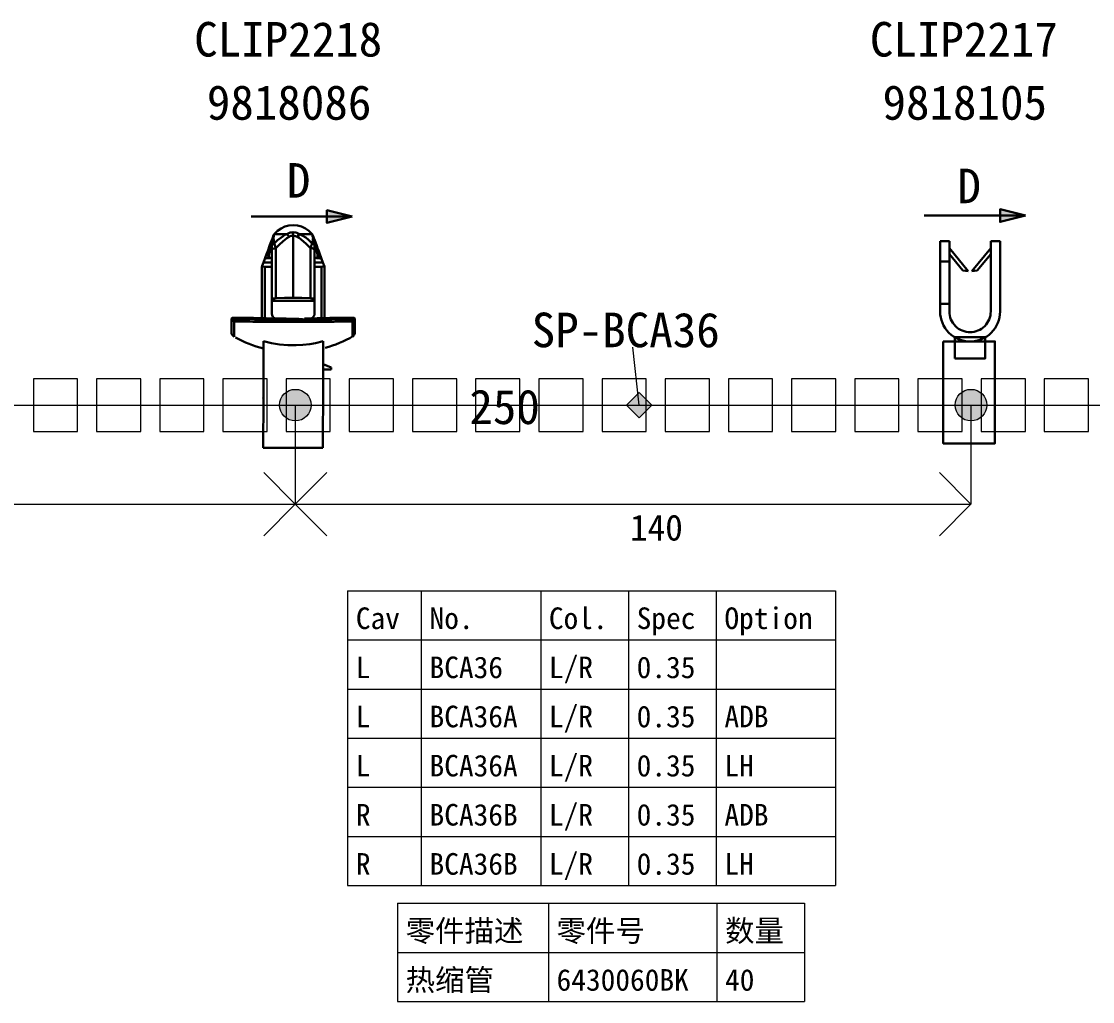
# Model space of a CAD drawing. Header units: millimetres. Extents: x 6 to 3615, y -854 to 0.
# Drawn here: x 2073.6 to 2158.4, y -612.4 to -534.8 of the extents above; entities that cross this region are included whole.
import ezdxf

# ---------------------------------------------------------------- set-up
doc = ezdxf.new("R2010")
doc.units = ezdxf.units.MM
doc.styles.add('4eff5b8b_Style', font='simfang.ttf')

msp = doc.modelspace()

# ---------------------------------------------------------------- hatches: boundary and pattern name
for points in [[(2097.789, -550.776), (2099.789, -550.276), (2097.789, -549.776)], [(2151.062, -550.693), (2153.062, -550.193), (2151.062, -549.693)], [(2122.497, -566.193), (2121.497, -565.193), (2122.497, -564.193), (2123.497, -565.193)]]:
    msp.add_hatch(color=256).paths.add_polyline_path(points)
h = msp.add_hatch(color=256)
edge = h.paths.add_edge_path()
edge.add_arc((2095.289, -565.193), 1.25, 0, 360)
h = msp.add_hatch(color=256)
edge = h.paths.add_edge_path()
edge.add_arc((2095.289, -565.193), 1.25, 0, 360)
h = msp.add_hatch(color=256)
edge = h.paths.add_edge_path()
edge.add_arc((2148.758, -565.193), 1.25, 0, 360)
h = msp.add_hatch(color=256)
edge = h.paths.add_edge_path()
edge.add_arc((2148.758, -565.193), 1.25, 0, 360)

# ---------------------------------------------------------------- linework, layer by layer
at = {"linetype": 'Continuous', "lineweight": 30}
for p, q in [((2099.789, -550.276), (2097.789, -549.776)), ((2097.789, -549.776), (2097.789, -550.776)), ((2099.789, -550.276), (2097.789, -549.776)), ((2097.789, -549.776), (2097.789, -550.776)), ((2153.062, -550.193), (2151.062, -549.693)), ((2151.062, -549.693), (2151.062, -550.693)), ((2153.062, -550.193), (2151.062, -549.693)), ((2151.062, -549.693), (2151.062, -550.693)), ((2099.789, -550.276), (2097.789, -550.776)), ((2097.789, -550.776), (2099.789, -550.276)), ((2153.062, -550.193), (2151.062, -550.693)), ((2151.062, -550.693), (2153.062, -550.193)), ((2146.56, -560.148), (2150.651, -560.148)), ((2146.56, -568.219), (2146.56, -560.148)), ((2146.56, -560.148), (2146.56, -560.148)), ((2149.885, -559.818), (2147.469, -559.818)), ((2147.469, -559.818), (2147.469, -561.492)), ((2149.885, -561.492), (2149.885, -559.818)), ((2150.651, -560.148), (2150.651, -568.219)), ((2147.469, -561.492), (2149.885, -561.492)), ((2147.469, -561.492), (2147.469, -561.492)), ((2150.651, -568.219), (2146.56, -568.219))]:
    msp.add_line(p, q, dxfattribs=at)
at = {"linetype": 'Continuous', "lineweight": 0}
for p, q in [((2078.062, -563.109), (2074.562, -563.109)), ((2074.562, -563.109), (2074.562, -567.276)), ((2078.062, -567.276), (2078.062, -563.109)), ((2083.062, -563.109), (2079.562, -563.109)), ((2079.562, -563.109), (2079.562, -567.276)), ((2083.062, -567.276), (2083.062, -563.109)), ((2088.062, -563.109), (2084.562, -563.109)), ((2084.562, -563.109), (2084.562, -567.276)), ((2088.062, -567.276), (2088.062, -563.109)), ((2093.062, -563.109), (2089.562, -563.109)), ((2089.562, -563.109), (2089.562, -567.276)), ((2093.062, -567.276), (2093.062, -563.109)), ((2098.062, -563.109), (2094.562, -563.109)), ((2094.562, -563.109), (2094.562, -567.276)), ((2098.062, -567.276), (2098.062, -563.109)), ((2103.062, -563.109), (2099.562, -563.109)), ((2099.562, -563.109), (2099.562, -567.276)), ((2103.062, -567.276), (2103.062, -563.109)), ((2108.062, -563.109), (2104.562, -563.109)), ((2104.562, -563.109), (2104.562, -567.276)), ((2108.062, -567.276), (2108.062, -563.109)), ((2113.062, -563.109), (2109.562, -563.109)), ((2109.562, -563.109), (2109.562, -567.276)), ((2113.062, -567.276), (2113.062, -563.109)), ((2118.062, -563.109), (2114.562, -563.109)), ((2114.562, -563.109), (2114.562, -567.276)), ((2118.062, -567.276), (2118.062, -563.109)), ((2123.062, -563.109), (2119.562, -563.109)), ((2119.562, -563.109), (2119.562, -567.276)), ((2123.062, -567.276), (2123.062, -563.109)), ((2128.062, -563.109), (2124.562, -563.109)), ((2124.562, -563.109), (2124.562, -567.276)), ((2128.062, -567.276), (2128.062, -563.109)), ((2133.062, -563.109), (2129.562, -563.109)), ((2129.562, -563.109), (2129.562, -567.276)), ((2133.062, -567.276), (2133.062, -563.109)), ((2138.062, -563.109), (2134.562, -563.109)), ((2134.562, -563.109), (2134.562, -567.276)), ((2138.062, -567.276), (2138.062, -563.109)), ((2143.062, -563.109), (2139.562, -563.109)), ((2139.562, -563.109), (2139.562, -567.276)), ((2143.062, -567.276), (2143.062, -563.109)), ((2148.062, -563.109), (2144.562, -563.109)), ((2144.562, -563.109), (2144.562, -567.276)), ((2148.062, -567.276), (2148.062, -563.109)), ((2153.062, -563.109), (2149.562, -563.109)), ((2149.562, -563.109), (2149.562, -567.276)), ((2153.062, -567.276), (2153.062, -563.109)), ((2158.062, -563.109), (2154.562, -563.109)), ((2154.562, -563.109), (2154.562, -567.276)), ((2158.062, -567.276), (2158.062, -563.109)), ((2074.562, -567.276), (2078.062, -567.276)), ((2074.562, -567.276), (2074.562, -567.276)), ((2079.562, -567.276), (2083.062, -567.276)), ((2079.562, -567.276), (2079.562, -567.276)), ((2084.562, -567.276), (2088.062, -567.276)), ((2084.562, -567.276), (2084.562, -567.276)), ((2089.562, -567.276), (2093.062, -567.276)), ((2089.562, -567.276), (2089.562, -567.276)), ((2094.562, -567.276), (2098.062, -567.276)), ((2094.562, -567.276), (2094.562, -567.276)), ((2099.562, -567.276), (2103.062, -567.276)), ((2099.562, -567.276), (2099.562, -567.276)), ((2104.562, -567.276), (2108.062, -567.276)), ((2104.562, -567.276), (2104.562, -567.276)), ((2109.562, -567.276), (2113.062, -567.276)), ((2109.562, -567.276), (2109.562, -567.276)), ((2114.562, -567.276), (2118.062, -567.276)), ((2114.562, -567.276), (2114.562, -567.276)), ((2119.562, -567.276), (2123.062, -567.276)), ((2119.562, -567.276), (2119.562, -567.276)), ((2124.562, -567.276), (2128.062, -567.276)), ((2124.562, -567.276), (2124.562, -567.276)), ((2129.562, -567.276), (2133.062, -567.276)), ((2129.562, -567.276), (2129.562, -567.276)), ((2134.562, -567.276), (2138.062, -567.276)), ((2134.562, -567.276), (2134.562, -567.276)), ((2139.562, -567.276), (2143.062, -567.276)), ((2139.562, -567.276), (2139.562, -567.276)), ((2144.562, -567.276), (2148.062, -567.276)), ((2144.562, -567.276), (2144.562, -567.276)), ((2149.562, -567.276), (2153.062, -567.276)), ((2149.562, -567.276), (2149.562, -567.276)), ((2154.562, -567.276), (2158.062, -567.276)), ((2154.562, -567.276), (2154.562, -567.276))]:
    msp.add_line(p, q, dxfattribs=at)
at = {"linetype": 'Continuous', "lineweight": 13}
for p, q in [((2121.497, -565.193), (2122.497, -564.193)), ((2121.497, -565.193), (2122.497, -564.193)), ((2122.497, -564.193), (2123.497, -565.193)), ((2122.497, -564.193), (2123.497, -565.193)), ((2121.497, -565.193), (2122.497, -566.193)), ((2122.497, -566.193), (2121.497, -565.193)), ((2123.497, -565.193), (2122.497, -566.193)), ((2123.497, -565.193), (2122.497, -566.193))]:
    msp.add_line(p, q, dxfattribs=at)
at = {"linetype": 'Continuous', "lineweight": 30}
for points in [[(2099.789, -550.276), (2097.789, -549.776), (2097.789, -550.776)], [(2153.062, -550.193), (2151.062, -549.693), (2151.062, -550.693)], [(2146.56, -560.148), (2150.651, -560.148), (2150.651, -568.219), (2146.56, -568.219), (2146.56, -560.148)], [(2147.469, -561.492), (2149.885, -561.492), (2149.885, -559.818), (2147.469, -559.818), (2147.469, -561.492)]]:
    msp.add_lwpolyline(points, close=True, dxfattribs=at)
for points in [[(2091.789, -550.276), (2099.789, -550.276)], [(2095.125, -550.953), (2094.792, -550.982)], [(2095.458, -550.982), (2095.125, -550.953)], [(2145.062, -550.193), (2153.062, -550.193)], [(2093.57, -551.747), (2093.544, -551.818)], [(2093.56, -551.771), (2093.544, -551.818)], [(2093.591, -551.711), (2093.56, -551.771)], [(2093.57, -551.747), (2093.56, -551.771)], [(2093.591, -551.711), (2093.57, -551.747)], [(2093.586, -551.724), (2093.57, -551.747)], [(2093.604, -551.76), (2093.586, -551.823)], [(2093.591, -551.711), (2093.641, -551.633)], [(2093.633, -551.656), (2093.591, -551.711)], [(2093.604, -551.76), (2093.622, -551.693)], [(2093.643, -551.625), (2093.615, -551.674)], [(2093.633, -551.656), (2093.622, -551.693)], [(2093.633, -551.656), (2093.641, -551.633)], [(2093.695, -551.656), (2093.633, -551.656)], [(2093.641, -551.633), (2093.643, -551.625)], [(2093.885, -551.393), (2093.643, -551.625)], [(2093.695, -551.656), (2093.805, -551.656)], [(2093.805, -551.656), (2093.958, -551.656)], [(2094.161, -551.203), (2093.885, -551.393)], [(2093.958, -551.656), (2094.151, -551.656)], [(2094.378, -551.656), (2094.151, -551.656)], [(2094.466, -551.065), (2094.161, -551.203)], [(2094.323, -551.812), (2094.474, -551.727)], [(2094.628, -551.656), (2094.378, -551.656)], [(2094.792, -550.982), (2094.466, -551.065)], [(2094.474, -551.727), (2094.628, -551.656)], [(2094.773, -551.581), (2094.628, -551.656)], [(2094.716, -551.766), (2094.628, -551.656)], [(2094.794, -551.867), (2094.716, -551.766)], [(2094.888, -551.544), (2094.773, -551.581)], [(2094.831, -551.849), (2094.971, -551.799)], [(2094.888, -551.544), (2095.005, -551.523)], [(2094.971, -551.799), (2095.125, -551.784)], [(2095.005, -551.523), (2095.125, -551.516)], [(2095.125, -551.516), (2095.125, -551.641)], [(2095.125, -551.516), (2095.323, -551.536)], [(2095.125, -551.641), (2095.125, -551.784)], [(2095.125, -551.784), (2095.125, -556.706)], [(2095.167, -551.784), (2095.125, -551.784)], [(2095.318, -551.81), (2095.167, -551.784)], [(2095.323, -551.536), (2095.424, -551.562)], [(2095.424, -551.562), (2095.526, -551.604)], [(2095.542, -551.753), (2095.456, -551.867)], [(2095.784, -551.065), (2095.458, -550.982)], [(2095.526, -551.604), (2095.622, -551.656)], [(2095.622, -551.656), (2095.542, -551.753)], [(2095.622, -551.656), (2095.833, -551.758)], [(2095.872, -551.656), (2095.622, -551.656)], [(2096.089, -551.203), (2095.784, -551.065)], [(2095.833, -551.758), (2096.112, -551.94)], [(2095.872, -551.656), (2096.099, -551.656)], [(2096.365, -551.393), (2096.089, -551.203)], [(2096.099, -551.656), (2096.292, -551.656)], [(2096.445, -551.656), (2096.292, -551.656)], [(2096.607, -551.625), (2096.365, -551.393)], [(2096.555, -551.656), (2096.445, -551.656)], [(2096.617, -551.656), (2096.555, -551.656)], [(2096.607, -551.625), (2096.609, -551.633)], [(2096.607, -551.625), (2096.635, -551.674)], [(2096.609, -551.633), (2096.659, -551.711)], [(2096.609, -551.633), (2096.617, -551.656)], [(2096.63, -551.693), (2096.617, -551.656)], [(2096.617, -551.656), (2096.659, -551.711)], [(2096.646, -551.747), (2096.63, -551.693)], [(2096.661, -551.81), (2096.646, -551.747)], [(2096.659, -551.711), (2096.68, -551.747)], [(2096.659, -551.711), (2096.688, -551.771)], [(2096.68, -551.747), (2096.69, -551.771)], [(2096.688, -551.771), (2096.68, -551.747)], [(2096.68, -551.747), (2096.69, -551.771)], [(2096.688, -551.771), (2096.706, -551.82)], [(2093.229, -552.667), (2093.286, -552.51)], [(2093.286, -552.51), (2093.229, -552.667)], [(2093.339, -552.375), (2093.286, -552.51)], [(2093.294, -552.841), (2093.344, -552.591)], [(2093.339, -552.375), (2093.477, -552.003)], [(2093.339, -552.375), (2093.37, -552.289)], [(2093.344, -552.409), (2093.339, -552.375)], [(2093.375, -552.443), (2093.344, -552.409)], [(2093.344, -552.591), (2093.375, -552.443)], [(2093.37, -552.289), (2093.401, -552.201)], [(2093.396, -552.331), (2093.375, -552.443)], [(2093.375, -552.443), (2093.417, -552.443)], [(2093.43, -552.219), (2093.396, -552.331)], [(2093.477, -552.003), (2093.401, -552.201)], [(2093.401, -552.201), (2093.435, -552.13)], [(2093.409, -552.208), (2093.401, -552.201)], [(2093.409, -552.208), (2093.43, -552.219)], [(2093.417, -552.443), (2093.432, -552.443)], [(2093.43, -552.219), (2093.44, -552.188)], [(2093.44, -552.333), (2093.432, -552.443)], [(2093.432, -552.643), (2093.432, -552.443)], [(2093.432, -552.443), (2093.432, -552.909)], [(2093.432, -552.643), (2093.443, -552.57)], [(2093.432, -552.677), (2093.432, -552.643)], [(2093.461, -552.096), (2093.435, -552.13)], [(2093.44, -552.188), (2093.484, -552.104)], [(2093.461, -552.138), (2093.44, -552.188)], [(2093.456, -552.242), (2093.44, -552.333)], [(2093.479, -552.5), (2093.443, -552.57)], [(2093.482, -552.164), (2093.456, -552.242)], [(2093.461, -552.096), (2093.49, -552.065)], [(2093.508, -551.917), (2093.477, -552.003)], [(2093.477, -552.003), (2093.508, -551.917)], [(2093.536, -552.438), (2093.479, -552.5)], [(2093.518, -552.091), (2093.482, -552.164)], [(2093.484, -552.104), (2093.505, -552.076)], [(2093.49, -552.065), (2093.505, -552.052)], [(2093.505, -552.052), (2093.521, -552.042)], [(2093.505, -552.076), (2093.516, -552.065)], [(2093.508, -551.917), (2093.544, -551.818)], [(2093.516, -552.065), (2093.523, -552.06)], [(2093.523, -552.076), (2093.518, -552.091)], [(2093.518, -552.091), (2093.523, -552.081)], [(2093.521, -552.042), (2093.526, -552.039)], [(2093.523, -552.06), (2093.526, -552.057)], [(2093.523, -552.081), (2093.534, -552.06)], [(2093.529, -552.068), (2093.523, -552.076)], [(2093.526, -552.039), (2093.534, -552.036)], [(2093.526, -552.057), (2093.529, -552.057)], [(2093.529, -552.057), (2093.529, -552.06)], [(2093.529, -552.06), (2093.529, -552.068)], [(2093.534, -552.036), (2093.539, -552.034)], [(2093.534, -552.06), (2093.536, -552.052)], [(2093.536, -552.052), (2093.544, -552.042)], [(2093.612, -552.391), (2093.536, -552.438)], [(2093.539, -552.034), (2093.544, -552.034)], [(2093.547, -551.958), (2093.544, -552.034)], [(2093.544, -552.042), (2093.544, -552.034)], [(2093.547, -551.958), (2093.586, -551.823)], [(2093.557, -551.951), (2093.547, -551.958)], [(2093.557, -551.951), (2093.568, -552.021)], [(2093.568, -552.021), (2093.586, -552.164)], [(2093.586, -552.164), (2093.612, -552.391)], [(2093.612, -552.391), (2093.883, -552.146)], [(2093.62, -552.409), (2093.612, -552.391)], [(2093.659, -552.505), (2093.62, -552.409)], [(2093.706, -552.625), (2093.659, -552.505)], [(2093.758, -552.766), (2093.706, -552.625)], [(2093.758, -552.766), (2094.023, -552.505)], [(2093.883, -552.146), (2094.133, -551.945)], [(2094.023, -552.505), (2094.333, -552.219)], [(2094.323, -551.812), (2094.133, -551.945)], [(2094.333, -552.219), (2094.435, -552.13)], [(2094.435, -552.13), (2094.622, -551.979)], [(2094.622, -551.979), (2094.794, -551.867)], [(2094.794, -551.867), (2094.831, -551.849)], [(2095.456, -551.867), (2095.318, -551.81)], [(2095.456, -551.867), (2095.602, -551.961)], [(2095.602, -551.961), (2095.792, -552.112)], [(2095.792, -552.112), (2096.117, -552.401)], [(2096.112, -551.94), (2096.331, -552.117)], [(2096.117, -552.401), (2096.492, -552.766)], [(2096.331, -552.117), (2096.638, -552.391)], [(2096.503, -552.734), (2096.555, -552.599)], [(2096.555, -552.599), (2096.599, -552.484)], [(2096.599, -552.484), (2096.638, -552.391)], [(2096.638, -552.391), (2096.651, -552.289)], [(2096.638, -552.391), (2096.716, -552.44)], [(2096.651, -552.289), (2096.672, -552.099)], [(2096.703, -551.958), (2096.661, -551.81)], [(2096.693, -551.951), (2096.672, -552.099)], [(2096.693, -551.951), (2096.703, -551.958)], [(2096.706, -552.034), (2096.703, -551.958)], [(2096.734, -551.893), (2096.706, -551.82)], [(2096.706, -552.034), (2096.706, -552.039)], [(2096.711, -552.034), (2096.706, -552.034)], [(2096.706, -552.039), (2096.711, -552.049)], [(2096.716, -552.036), (2096.711, -552.034)], [(2096.711, -552.049), (2096.716, -552.06)], [(2096.724, -552.039), (2096.716, -552.036)], [(2096.716, -552.06), (2096.724, -552.076)], [(2096.773, -552.503), (2096.716, -552.44)], [(2096.721, -552.06), (2096.721, -552.057)], [(2096.724, -552.057), (2096.721, -552.057)], [(2096.721, -552.06), (2096.721, -552.068)], [(2096.721, -552.068), (2096.732, -552.091)], [(2096.74, -552.047), (2096.724, -552.039)], [(2096.727, -552.06), (2096.724, -552.057)], [(2096.724, -552.076), (2096.732, -552.091)], [(2096.729, -552.06), (2096.727, -552.06)], [(2096.734, -552.065), (2096.729, -552.06)], [(2096.768, -552.167), (2096.732, -552.091)], [(2096.734, -551.893), (2096.768, -551.984)], [(2096.768, -551.984), (2096.734, -551.893)], [(2096.734, -552.065), (2096.742, -552.076)], [(2096.74, -552.047), (2096.755, -552.06)], [(2096.75, -552.083), (2096.742, -552.076)], [(2096.776, -552.12), (2096.75, -552.083)], [(2096.781, -552.089), (2096.755, -552.06)], [(2096.81, -552.099), (2096.768, -551.984)], [(2096.768, -552.167), (2096.794, -552.25)], [(2096.807, -552.573), (2096.773, -552.503)], [(2096.82, -552.219), (2096.776, -552.12)], [(2096.807, -552.122), (2096.781, -552.089)], [(2096.794, -552.25), (2096.812, -552.341)], [(2096.849, -552.201), (2096.807, -552.122)], [(2096.818, -552.643), (2096.807, -552.573)], [(2096.911, -552.375), (2096.81, -552.099)], [(2096.849, -552.201), (2096.81, -552.099)], [(2096.818, -552.443), (2096.812, -552.341)], [(2096.818, -552.443), (2096.818, -552.643)], [(2096.833, -552.443), (2096.818, -552.443)], [(2096.818, -552.643), (2096.818, -552.742)], [(2096.82, -552.219), (2096.841, -552.208)], [(2096.854, -552.331), (2096.82, -552.219)], [(2096.875, -552.443), (2096.833, -552.443)], [(2096.841, -552.208), (2096.849, -552.201)], [(2096.865, -552.25), (2096.849, -552.201)], [(2096.875, -552.443), (2096.854, -552.331)], [(2096.911, -552.375), (2096.865, -552.25)], [(2096.909, -552.406), (2096.875, -552.443)], [(2096.914, -552.633), (2096.875, -552.443)], [(2096.911, -552.375), (2096.909, -552.406)], [(2096.935, -552.438), (2096.911, -552.375)], [(2096.956, -552.841), (2096.914, -552.633)], [(2096.995, -552.596), (2096.935, -552.438)], [(2097.06, -552.771), (2096.995, -552.596)], [(2146.315, -552.214), (2147.052, -552.214)], [(2146.315, -552.214), (2146.315, -557.784), (2146.326, -558.016), (2146.362, -558.247), (2146.417, -558.471), (2146.495, -558.693), (2146.596, -558.904), (2146.716, -559.102), (2146.854, -559.289), (2147.01, -559.461), (2147.182, -559.617), (2147.37, -559.758), (2147.57, -559.878), (2147.779, -559.977), (2148, -560.055), (2148.224, -560.112), (2148.456, -560.146), (2148.688, -560.156), (2148.922, -560.146), (2149.151, -560.112), (2149.378, -560.055), (2149.596, -559.977), (2149.807, -559.878), (2150.005, -559.758), (2150.193, -559.617), (2150.367, -559.461), (2150.523, -559.289), (2150.661, -559.102), (2150.781, -558.904), (2150.88, -558.693), (2150.958, -558.471), (2151.016, -558.247), (2151.049, -558.016), (2151.06, -557.784), (2151.06, -552.214)], [(2147.052, -552.214), (2147.052, -557.784), (2147.062, -557.945), (2147.086, -558.102), (2147.125, -558.258), (2147.177, -558.409), (2147.247, -558.555), (2147.328, -558.693), (2147.424, -558.82), (2147.531, -558.94), (2147.651, -559.047), (2147.779, -559.143), (2147.917, -559.227), (2148.062, -559.294), (2148.214, -559.349), (2148.37, -559.388), (2148.529, -559.411), (2148.688, -559.419), (2148.849, -559.411), (2149.008, -559.388), (2149.161, -559.349), (2149.312, -559.294), (2149.458, -559.227), (2149.596, -559.143), (2149.724, -559.047), (2149.844, -558.94), (2149.951, -558.82), (2150.047, -558.693), (2150.13, -558.555), (2150.198, -558.409), (2150.253, -558.258), (2150.292, -558.102), (2150.315, -557.945), (2150.323, -557.784), (2150.323, -552.214)], [(2150.323, -552.214), (2151.06, -552.214)], [(2093.01, -553.255), (2092.771, -553.904)], [(2093.086, -553.055), (2093.01, -553.255)], [(2093.01, -553.255), (2093.036, -553.263)], [(2093.036, -553.263), (2093.104, -553.289)], [(2093.159, -552.854), (2093.086, -553.055)], [(2093.104, -553.289), (2093.195, -553.323)], [(2093.195, -553.323), (2093.107, -553.562)], [(2093.229, -552.667), (2093.159, -552.854)], [(2093.247, -553.07), (2093.195, -553.323)], [(2093.195, -553.323), (2093.195, -553.562)], [(2093.294, -552.841), (2093.247, -553.07)], [(2093.432, -552.784), (2093.432, -552.677)], [(2093.432, -552.909), (2093.432, -552.784)], [(2093.432, -552.909), (2093.453, -552.862)], [(2093.432, -556.836), (2093.432, -552.909)], [(2093.453, -552.862), (2093.516, -552.82)], [(2093.612, -552.786), (2093.516, -552.82)], [(2093.612, -552.786), (2093.732, -552.766)], [(2093.732, -552.766), (2093.758, -552.766)], [(2093.758, -556.737), (2093.758, -552.766)], [(2096.492, -552.766), (2096.503, -552.734)], [(2096.492, -556.737), (2096.492, -552.766)], [(2096.62, -552.781), (2096.492, -552.766)], [(2096.727, -552.815), (2096.62, -552.781)], [(2096.794, -552.859), (2096.727, -552.815)], [(2096.794, -552.859), (2096.818, -552.909)], [(2096.818, -552.742), (2096.818, -552.862)], [(2096.818, -552.862), (2096.818, -552.909)], [(2096.818, -553.802), (2096.818, -552.909)], [(2096.818, -552.909), (2096.818, -556.836)], [(2096.995, -553.023), (2096.956, -552.841)], [(2097.023, -553.167), (2096.995, -553.023)], [(2097.055, -553.323), (2097.023, -553.167)], [(2097.055, -553.323), (2097.146, -553.289)], [(2097.055, -553.323), (2097.143, -553.562)], [(2097.055, -553.562), (2097.055, -553.323)], [(2097.146, -553.003), (2097.06, -552.771)], [(2097.06, -552.771), (2097.146, -553.003)], [(2097.24, -553.255), (2097.146, -553.003)], [(2097.146, -553.289), (2097.214, -553.263)], [(2097.24, -553.255), (2097.214, -553.263)], [(2097.479, -553.904), (2097.24, -553.255)], [(2147.052, -552.784), (2148.542, -554.602)], [(2147.052, -553.234), (2148.12, -554.536)], [(2150.323, -552.784), (2148.836, -554.602)], [(2150.323, -553.234), (2149.258, -554.536)], [(2092.659, -554.203), (2092.646, -554.286)], [(2092.646, -558.302), (2092.646, -554.286)], [(2092.659, -554.203), (2092.724, -554.031)], [(2092.68, -554.148), (2092.659, -554.203)], [(2092.68, -554.148), (2092.724, -554.031)], [(2092.737, -554.211), (2092.68, -554.148)], [(2092.724, -554.031), (2092.771, -553.904)], [(2092.828, -554.24), (2092.737, -554.211)], [(2092.82, -553.773), (2092.771, -553.904)], [(2093.432, -553.904), (2092.771, -553.904)], [(2092.865, -553.682), (2092.82, -553.773)], [(2092.828, -554.24), (2092.88, -554.245)], [(2092.93, -553.612), (2092.865, -553.682)], [(2093.432, -554.245), (2092.88, -554.245)], [(2092.88, -558.31), (2092.88, -554.245)], [(2093.016, -553.573), (2092.93, -553.612)], [(2093.107, -553.562), (2093.016, -553.573)], [(2093.107, -553.562), (2093.195, -553.562)], [(2093.271, -553.555), (2093.195, -553.562)], [(2093.271, -553.555), (2093.336, -553.539)], [(2093.336, -553.539), (2093.385, -553.523)], [(2093.385, -553.523), (2093.419, -553.51)], [(2093.419, -553.51), (2093.432, -553.51)], [(2093.432, -553.51), (2093.432, -553.542)], [(2093.432, -553.604), (2093.432, -553.625)], [(2096.831, -553.51), (2096.818, -553.51)], [(2096.818, -553.542), (2096.818, -553.539)], [(2096.818, -553.576), (2096.818, -553.542)], [(2096.818, -553.802), (2096.818, -553.786)], [(2097.479, -553.904), (2096.818, -553.904)], [(2097.37, -554.245), (2096.818, -554.245)], [(2096.865, -553.523), (2096.831, -553.51)], [(2096.914, -553.539), (2096.865, -553.523)], [(2096.982, -553.555), (2096.914, -553.539)], [(2097.055, -553.562), (2096.982, -553.555)], [(2097.055, -553.562), (2097.143, -553.562)], [(2097.143, -553.562), (2097.206, -553.568)], [(2097.206, -553.568), (2097.255, -553.581)], [(2097.255, -553.581), (2097.341, -553.628)], [(2097.341, -553.628), (2097.396, -553.701)], [(2097.37, -554.245), (2097.471, -554.229)], [(2097.37, -558.31), (2097.37, -554.245)], [(2097.44, -553.799), (2097.396, -553.701)], [(2097.44, -553.799), (2097.479, -553.904)], [(2097.471, -554.229), (2097.547, -554.182)], [(2097.526, -554.031), (2097.479, -553.904)], [(2097.57, -554.148), (2097.526, -554.031)], [(2097.57, -554.148), (2097.547, -554.182)], [(2097.57, -554.148), (2097.591, -554.203)], [(2097.591, -554.203), (2097.604, -554.286)], [(2097.604, -558.302), (2097.604, -554.286)], [(2146.315, -553.839), (2147.052, -553.839)], [(2148.542, -554.602), (2148.12, -554.536)], [(2148.836, -554.602), (2149.258, -554.536)], [(2093.448, -556.81), (2093.432, -556.836)], [(2093.432, -556.938), (2093.432, -556.836)], [(2093.432, -556.836), (2093.432, -556.938)], [(2093.492, -556.781), (2093.448, -556.81)], [(2093.562, -556.76), (2093.492, -556.781)], [(2093.654, -556.745), (2093.562, -556.76)], [(2093.758, -556.737), (2093.654, -556.745)], [(2094.438, -556.714), (2093.758, -556.737)], [(2095.125, -556.706), (2094.438, -556.714)], [(2095.812, -556.714), (2095.125, -556.706)], [(2096.492, -556.737), (2095.812, -556.714)], [(2096.596, -556.745), (2096.492, -556.737)], [(2096.688, -556.76), (2096.596, -556.745)], [(2096.758, -556.781), (2096.688, -556.76)], [(2096.802, -556.81), (2096.758, -556.781)], [(2096.818, -556.836), (2096.802, -556.81)], [(2096.818, -556.836), (2096.818, -556.938)], [(2095.125, -556.938), (2093.432, -556.938)], [(2093.432, -557.961), (2093.432, -556.938)], [(2095.125, -556.938), (2096.818, -556.938)], [(2096.818, -556.938), (2096.818, -557.961)], [(2146.315, -557.164), (2147.052, -557.164)], [(2090.247, -558.331), (2090.242, -558.523)], [(2090.242, -558.523), (2090.242, -558.76)], [(2090.242, -558.523), (2090.242, -558.734)], [(2090.258, -558.31), (2090.247, -558.331)], [(2090.273, -558.417), (2090.247, -558.331)], [(2090.258, -558.31), (2090.302, -558.294)], [(2090.318, -558.484), (2090.273, -558.417)], [(2090.617, -558.281), (2090.302, -558.294)], [(2090.302, -558.294), (2090.305, -558.307)], [(2090.305, -558.307), (2090.315, -558.328)], [(2090.315, -558.328), (2090.328, -558.346)], [(2090.318, -558.484), (2090.378, -558.534)], [(2090.328, -558.346), (2090.344, -558.365)], [(2090.344, -558.365), (2090.372, -558.383)], [(2090.372, -558.383), (2090.385, -558.385)], [(2090.378, -558.534), (2090.443, -558.565)], [(2090.385, -558.385), (2090.758, -558.391)], [(2090.388, -558.435), (2090.385, -558.385)], [(2090.398, -558.484), (2090.388, -558.435)], [(2090.419, -558.529), (2090.398, -558.484)], [(2090.443, -558.565), (2090.419, -558.529)], [(2090.443, -558.565), (2090.76, -558.57)], [(2090.443, -558.846), (2090.443, -558.565)], [(2090.617, -558.281), (2090.956, -558.276)], [(2090.758, -558.391), (2091.164, -558.396)], [(2090.76, -558.57), (2091.125, -558.578)], [(2091.315, -558.276), (2090.956, -558.276)], [(2091.125, -558.578), (2091.43, -558.583)], [(2091.164, -558.396), (2091.596, -558.398)], [(2091.315, -558.276), (2091.51, -558.279)], [(2091.43, -558.583), (2091.685, -558.586)], [(2091.977, -558.286), (2091.51, -558.279)], [(2091.596, -558.398), (2092.055, -558.404)], [(2091.685, -558.586), (2091.938, -558.589)], [(2092.466, -558.299), (2091.977, -558.286)], [(2092.534, -558.406), (2092.055, -558.404)], [(2092.977, -558.312), (2092.466, -558.299)], [(2093.029, -558.409), (2092.534, -558.406)], [(2093.5, -558.328), (2092.977, -558.312)], [(2093.542, -558.411), (2093.029, -558.409)], [(2093.451, -558.083), (2093.432, -557.961)], [(2093.508, -558.193), (2093.451, -558.083)], [(2093.461, -558.112), (2093.451, -558.083)], [(2093.508, -558.193), (2093.451, -558.083)], [(2094.036, -558.341), (2093.5, -558.328)], [(2093.547, -558.24), (2093.508, -558.193)], [(2093.508, -558.193), (2093.596, -558.279)], [(2093.596, -558.279), (2093.508, -558.193)], [(2094.062, -558.414), (2093.542, -558.411)], [(2093.596, -558.279), (2093.698, -558.333)], [(2093.701, -558.333), (2093.596, -558.279)], [(2093.698, -558.333), (2093.674, -558.323)], [(2094.578, -558.349), (2094.036, -558.341)], [(2094.591, -558.419), (2094.062, -558.414)], [(2095.122, -558.354), (2094.578, -558.349)], [(2095.125, -558.419), (2094.591, -558.419)], [(2095.578, -558.352), (2095.122, -558.354)], [(2095.656, -558.419), (2095.125, -558.419)], [(2096.188, -558.414), (2095.578, -558.352)], [(2096.188, -558.414), (2095.656, -558.419)], [(2096.482, -558.336), (2096.031, -558.344)], [(2096.188, -558.414), (2096.708, -558.411)], [(2097.018, -558.32), (2096.482, -558.336)], [(2096.656, -558.279), (2096.549, -558.333)], [(2096.552, -558.333), (2096.656, -558.279)], [(2096.576, -558.323), (2096.552, -558.333)], [(2096.656, -558.279), (2096.742, -558.19)], [(2096.742, -558.19), (2096.656, -558.279)], [(2096.656, -558.279), (2096.703, -558.24)], [(2096.708, -558.411), (2097.219, -558.409)], [(2096.799, -558.083), (2096.742, -558.19)], [(2096.799, -558.083), (2096.742, -558.19)], [(2096.742, -558.19), (2096.789, -558.112)], [(2096.799, -558.083), (2096.818, -557.961)], [(2097.526, -558.305), (2097.018, -558.32)], [(2097.716, -558.406), (2097.219, -558.409)], [(2098.018, -558.292), (2097.526, -558.305)], [(2097.716, -558.406), (2098.195, -558.404)], [(2098.49, -558.281), (2098.018, -558.292)], [(2098.195, -558.404), (2098.654, -558.398)], [(2098.352, -558.589), (2098.451, -558.586)], [(2098.451, -558.586), (2098.82, -558.583)], [(2098.935, -558.276), (2098.49, -558.281)], [(2098.654, -558.398), (2099.086, -558.396)], [(2098.82, -558.583), (2099.167, -558.578)], [(2098.935, -558.276), (2099.294, -558.276)], [(2099.086, -558.396), (2099.492, -558.391)], [(2099.167, -558.578), (2099.479, -558.573)], [(2099.633, -558.281), (2099.294, -558.276)], [(2099.479, -558.573), (2099.807, -558.565)], [(2099.492, -558.391), (2099.865, -558.385)], [(2099.633, -558.281), (2099.948, -558.294)], [(2099.831, -558.529), (2099.807, -558.565)], [(2099.872, -558.534), (2099.807, -558.565)], [(2099.807, -558.565), (2099.807, -558.779)], [(2099.852, -558.484), (2099.831, -558.529)], [(2099.862, -558.435), (2099.852, -558.484)], [(2099.862, -558.435), (2099.865, -558.385)], [(2099.865, -558.385), (2099.893, -558.375)], [(2099.932, -558.484), (2099.872, -558.534)], [(2099.893, -558.375), (2099.911, -558.365)], [(2099.911, -558.365), (2099.924, -558.349)], [(2099.924, -558.349), (2099.938, -558.331)], [(2099.977, -558.417), (2099.932, -558.484)], [(2099.938, -558.331), (2099.945, -558.307)], [(2099.945, -558.307), (2099.948, -558.294)], [(2099.948, -558.294), (2099.984, -558.305)], [(2100.003, -558.331), (2099.977, -558.417)], [(2099.984, -558.305), (2100.003, -558.331)], [(2100.008, -558.523), (2100.003, -558.331)], [(2100.008, -558.667), (2100.008, -558.523)], [(2100.008, -558.523), (2100.008, -558.734)], [(2090.242, -558.961), (2090.242, -558.734)], [(2090.242, -558.76), (2090.242, -558.734)], [(2090.242, -558.76), (2090.242, -558.961)], [(2090.242, -558.961), (2090.242, -559.125)], [(2090.242, -559.125), (2090.242, -559.263)], [(2090.242, -559.232), (2090.242, -559.216)], [(2090.242, -559.234), (2090.242, -559.232)], [(2090.242, -559.357), (2090.242, -559.263)], [(2090.242, -559.263), (2090.242, -559.357)], [(2090.242, -559.411), (2090.242, -559.357)], [(2090.242, -559.357), (2090.242, -559.411)], [(2090.242, -559.411), (2090.242, -559.422)], [(2090.242, -559.411), (2090.242, -559.422)], [(2090.242, -559.417), (2090.242, -559.422)], [(2090.242, -559.422), (2090.25, -559.487)], [(2090.255, -559.536), (2090.242, -559.422)], [(2090.242, -559.422), (2090.255, -559.536)], [(2090.443, -559.01), (2090.443, -558.846)], [(2090.443, -559.133), (2090.443, -559.01)], [(2090.443, -559.133), (2090.443, -559.25)], [(2090.443, -559.362), (2090.443, -559.25)], [(2090.443, -559.505), (2090.443, -559.362)], [(2091.938, -558.589), (2092.185, -558.589)], [(2092.185, -558.589), (2092.576, -558.594)], [(2092.576, -558.594), (2093.06, -558.596)], [(2093.06, -558.596), (2093.352, -558.599)], [(2093.352, -558.599), (2093.823, -558.602)], [(2093.823, -558.602), (2094.174, -558.602)], [(2094.174, -558.602), (2094.513, -558.604)], [(2094.513, -558.604), (2094.831, -558.604)], [(2094.831, -558.604), (2095.125, -558.604)], [(2095.125, -558.604), (2095.398, -558.604)], [(2095.398, -558.604), (2095.698, -558.604)], [(2095.698, -558.604), (2096.047, -558.602)], [(2096.047, -558.602), (2096.427, -558.599)], [(2096.427, -558.599), (2096.896, -558.596)], [(2096.896, -558.596), (2097.315, -558.594)], [(2097.315, -558.594), (2097.674, -558.591)], [(2097.674, -558.591), (2097.94, -558.591)], [(2097.94, -558.591), (2098.352, -558.589)], [(2099.807, -558.99), (2099.807, -558.779)], [(2099.807, -559.185), (2099.807, -558.99)], [(2099.807, -559.354), (2099.807, -559.185)], [(2099.807, -559.464), (2099.807, -559.354)], [(2099.995, -559.536), (2100.008, -559.422)], [(2100.008, -559.422), (2100, -559.487)], [(2100.008, -558.799), (2100.008, -558.667)], [(2100.008, -558.734), (2100.008, -558.799)], [(2100.008, -558.917), (2100.008, -558.799)], [(2100.008, -559.023), (2100.008, -558.917)], [(2100.008, -559.117), (2100.008, -559.023)], [(2100.008, -559.049), (2100.008, -559.198)], [(2100.008, -559.198), (2100.008, -559.117)], [(2100.008, -559.198), (2100.008, -559.117)], [(2100.008, -559.266), (2100.008, -559.198)], [(2100.008, -559.266), (2100.008, -559.323)], [(2100.008, -559.323), (2100.008, -559.266)], [(2100.008, -559.323), (2100.008, -559.367)], [(2100.008, -559.367), (2100.008, -559.323)], [(2100.008, -559.367), (2100.008, -559.398)], [(2100.008, -559.417), (2100.008, -559.398)], [(2100.008, -559.417), (2100.008, -559.422)], [(2100.008, -559.417), (2100.008, -559.422)], [(2090.255, -559.536), (2090.297, -559.633)], [(2090.297, -559.633), (2090.362, -559.716)], [(2090.362, -559.716), (2090.443, -559.779)], [(2090.443, -559.63), (2090.443, -559.505)], [(2090.443, -559.63), (2090.443, -559.701)], [(2090.443, -559.701), (2090.443, -559.737)], [(2090.443, -559.771), (2090.443, -559.737)], [(2090.443, -559.771), (2090.443, -559.779)], [(2092.763, -560.143), (2093.401, -560.292)], [(2092.763, -560.143), (2092.763, -564.591)], [(2092.763, -560.143), (2092.763, -560.336)], [(2097.487, -560.143), (2096.88, -560.284)], [(2097.487, -564.44), (2097.487, -560.143)], [(2099.807, -559.464), (2099.807, -559.552)], [(2099.807, -559.552), (2099.807, -559.674)], [(2099.807, -559.674), (2099.807, -559.737)], [(2099.888, -559.716), (2099.807, -559.779)], [(2099.807, -559.737), (2099.807, -559.771)], [(2099.807, -559.771), (2099.807, -559.779)], [(2099.888, -559.716), (2099.953, -559.633)], [(2099.995, -559.536), (2099.953, -559.633)], [(2092.763, -560.336), (2092.763, -560.482)], [(2092.763, -560.482), (2092.763, -560.555)], [(2092.763, -560.555), (2092.763, -560.581)], [(2092.763, -560.831), (2092.763, -560.943)], [(2093.401, -560.292), (2094.047, -560.393)], [(2094.047, -560.393), (2094.698, -560.448)], [(2094.698, -560.448), (2095.352, -560.456)], [(2095.352, -560.456), (2095.891, -560.424)], [(2095.891, -560.424), (2096.43, -560.362)], [(2096.43, -560.362), (2096.88, -560.284)], [(2097.487, -560.44), (2097.487, -560.398)], [(2097.487, -560.44), (2097.487, -560.943)], [(2097.487, -560.495), (2097.487, -560.44)], [(2097.487, -560.706), (2097.583, -560.68)], [(2097.487, -560.688), (2097.487, -560.68)], [(2097.487, -561.961), (2098.133, -562.216)], [(2097.487, -563.518), (2097.487, -562.023)], [(2097.487, -562.378), (2098.133, -562.378)], [(2098.133, -562.216), (2098.133, -562.378)], [(2097.487, -563.518), (2097.482, -568.565)], [(2092.763, -564.669), (2092.753, -568.568)], [(2092.763, -564.591), (2092.76, -564.669)], [(2092.763, -564.669), (2092.76, -564.669)], [(2097.482, -568.565), (2092.753, -568.568)]]:
    msp.add_lwpolyline(points, dxfattribs=at)
at = {"linetype": 'Continuous', "lineweight": 13}
for points in [[(2122.497, -565.193), (2121.997, -560.609)], [(2039.562, -565.193), (2184.562, -565.193)], [(2095.289, -565.193), (2095.289, -573.034)], [(2095.289, -565.193), (2095.289, -573.034)], [(2148.758, -565.193), (2148.758, -573.034)], [(2095.289, -573.034), (2092.789, -570.534)], [(2095.289, -573.034), (2097.789, -570.534)], [(2148.758, -573.034), (2146.258, -570.534)], [(2039.562, -573.034), (2095.289, -573.034)], [(2095.289, -573.034), (2092.789, -575.534)], [(2095.289, -573.034), (2148.758, -573.034)], [(2095.289, -573.034), (2097.789, -575.534)], [(2148.758, -573.034), (2146.258, -575.534)], [(2099.43, -579.88), (2138.044, -579.88)], [(2099.43, -579.88), (2099.43, -603.208)], [(2099.43, -579.88), (2138.044, -579.88)], [(2105.263, -579.88), (2105.263, -603.208)], [(2114.708, -579.88), (2114.708, -603.208)], [(2121.654, -579.88), (2121.654, -603.208)], [(2128.599, -579.88), (2128.599, -603.208)], [(2138.044, -579.88), (2138.044, -603.208)], [(2099.43, -583.768), (2138.044, -583.768)], [(2099.43, -587.656), (2138.044, -587.656)], [(2099.43, -591.544), (2138.044, -591.544)], [(2099.43, -595.432), (2138.044, -595.432)], [(2099.43, -599.32), (2138.044, -599.32)], [(2099.43, -603.208), (2138.044, -603.208)], [(2103.37, -604.612), (2135.594, -604.612)], [(2103.37, -604.612), (2103.37, -612.388)], [(2103.37, -604.612), (2135.594, -604.612)], [(2115.315, -604.612), (2115.315, -612.388)], [(2128.648, -604.612), (2128.648, -612.388)], [(2135.594, -604.612), (2135.594, -612.388)], [(2103.37, -608.5), (2135.594, -608.5)], [(2103.37, -612.388), (2135.594, -612.388)]]:
    msp.add_lwpolyline(points, dxfattribs=at)
at = {"linetype": 'Continuous', "lineweight": 0}
for points in [[(2074.562, -567.276), (2078.062, -567.276), (2078.062, -563.109), (2074.562, -563.109), (2074.562, -567.276)], [(2079.562, -567.276), (2083.062, -567.276), (2083.062, -563.109), (2079.562, -563.109), (2079.562, -567.276)], [(2084.562, -567.276), (2088.062, -567.276), (2088.062, -563.109), (2084.562, -563.109), (2084.562, -567.276)], [(2089.562, -567.276), (2093.062, -567.276), (2093.062, -563.109), (2089.562, -563.109), (2089.562, -567.276)], [(2094.562, -567.276), (2098.062, -567.276), (2098.062, -563.109), (2094.562, -563.109), (2094.562, -567.276)], [(2099.562, -567.276), (2103.062, -567.276), (2103.062, -563.109), (2099.562, -563.109), (2099.562, -567.276)], [(2104.562, -567.276), (2108.062, -567.276), (2108.062, -563.109), (2104.562, -563.109), (2104.562, -567.276)], [(2109.562, -567.276), (2113.062, -567.276), (2113.062, -563.109), (2109.562, -563.109), (2109.562, -567.276)], [(2114.562, -567.276), (2118.062, -567.276), (2118.062, -563.109), (2114.562, -563.109), (2114.562, -567.276)], [(2119.562, -567.276), (2123.062, -567.276), (2123.062, -563.109), (2119.562, -563.109), (2119.562, -567.276)], [(2124.562, -567.276), (2128.062, -567.276), (2128.062, -563.109), (2124.562, -563.109), (2124.562, -567.276)], [(2129.562, -567.276), (2133.062, -567.276), (2133.062, -563.109), (2129.562, -563.109), (2129.562, -567.276)], [(2134.562, -567.276), (2138.062, -567.276), (2138.062, -563.109), (2134.562, -563.109), (2134.562, -567.276)], [(2139.562, -567.276), (2143.062, -567.276), (2143.062, -563.109), (2139.562, -563.109), (2139.562, -567.276)], [(2144.562, -567.276), (2148.062, -567.276), (2148.062, -563.109), (2144.562, -563.109), (2144.562, -567.276)], [(2149.562, -567.276), (2153.062, -567.276), (2153.062, -563.109), (2149.562, -563.109), (2149.562, -567.276)], [(2154.562, -567.276), (2158.062, -567.276), (2158.062, -563.109), (2154.562, -563.109), (2154.562, -567.276)]]:
    msp.add_lwpolyline(points, close=True, dxfattribs=at)
at = {"linetype": 'Continuous', "lineweight": 13}
msp.add_lwpolyline([(2121.497, -565.193), (2122.497, -564.193), (2123.497, -565.193), (2122.497, -566.193)], close=True, dxfattribs=at)
for centre in [(2095.289, -565.193), (2095.289, -565.193), (2095.289, -565.193), (2095.289, -565.193), (2148.758, -565.193), (2148.758, -565.193), (2148.758, -565.193), (2148.758, -565.193)]:
    msp.add_circle(centre, 1.25, dxfattribs=at)
at = {"linetype": 'Continuous', "lineweight": 30}
for centre, radius, start, end in [((2094.953, -551.932), 9.049, -119, -104), ((2095.294, -551.846), 9.122, -75, -60)]:
    msp.add_arc(centre, radius, start, end, dxfattribs=at)

# ---------------------------------------------------------------- texts
at = {"linetype": 'Continuous', "style": '4eff5b8b_Style'}
for s, height, p in [('CLIP2218', 2.7344, (2087.289, -537.609)), ('CLIP2217', 2.7344, (2140.758, -537.609)), ('9818086', 2.7344, (2088.289, -542.609)), ('9818105', 2.7344, (2141.758, -542.609)), ('D', 2.734, (2094.625, -548.776)), ('D', 2.734, (2147.688, -549.214)), ('SP-BCA36', 2.7344, (2113.997, -560.609)), ('250', 2.7344, (2109.062, -566.693)), ('140', 2.0508, (2121.773, -575.909)), ('Cav', 1.709, (2100.081, -582.909)), ('No.', 1.709, (2105.914, -582.909)), ('Col.', 1.709, (2115.359, -582.909)), ('Spec', 1.709, (2122.305, -582.909)), ('Option', 1.709, (2129.25, -582.909)), ('L', 1.709, (2100.081, -586.797)), ('BCA36', 1.709, (2105.914, -586.797)), ('L/R', 1.709, (2115.359, -586.797)), ('0.35', 1.709, (2122.305, -586.797)), ('L', 1.709, (2100.081, -590.685)), ('BCA36A', 1.709, (2105.914, -590.685)), ('L/R', 1.709, (2115.359, -590.685)), ('0.35', 1.709, (2122.305, -590.685)), ('ADB', 1.709, (2129.25, -590.685)), ('L', 1.709, (2100.081, -594.573)), ('BCA36A', 1.709, (2105.914, -594.573)), ('L/R', 1.709, (2115.359, -594.573)), ('0.35', 1.709, (2122.305, -594.573)), ('LH', 1.709, (2129.25, -594.573)), ('BCA36B', 1.709, (2105.914, -598.461)), ('L/R', 1.709, (2115.359, -598.461)), ('R', 1.709, (2100.081, -598.461)), ('0.35', 1.709, (2122.305, -598.461)), ('ADB', 1.709, (2129.25, -598.461)), ('R', 1.709, (2100.081, -602.349)), ('BCA36B', 1.709, (2105.914, -602.349)), ('L/R', 1.709, (2115.359, -602.349)), ('0.35', 1.709, (2122.305, -602.349)), ('LH', 1.709, (2129.25, -602.349)), ('零件描述', 1.709, (2104.021, -607.641)), ('零件号', 1.709, (2115.966, -607.641)), ('数量', 1.709, (2129.299, -607.641)), ('热缩管', 1.709, (2104.021, -611.529)), ('6430060BK', 1.709, (2115.966, -611.529)), ('40', 1.709, (2129.299, -611.529))]:
    msp.add_text(s, height=height, dxfattribs=at).set_placement(p)

doc.saveas('drawing.dxf')
